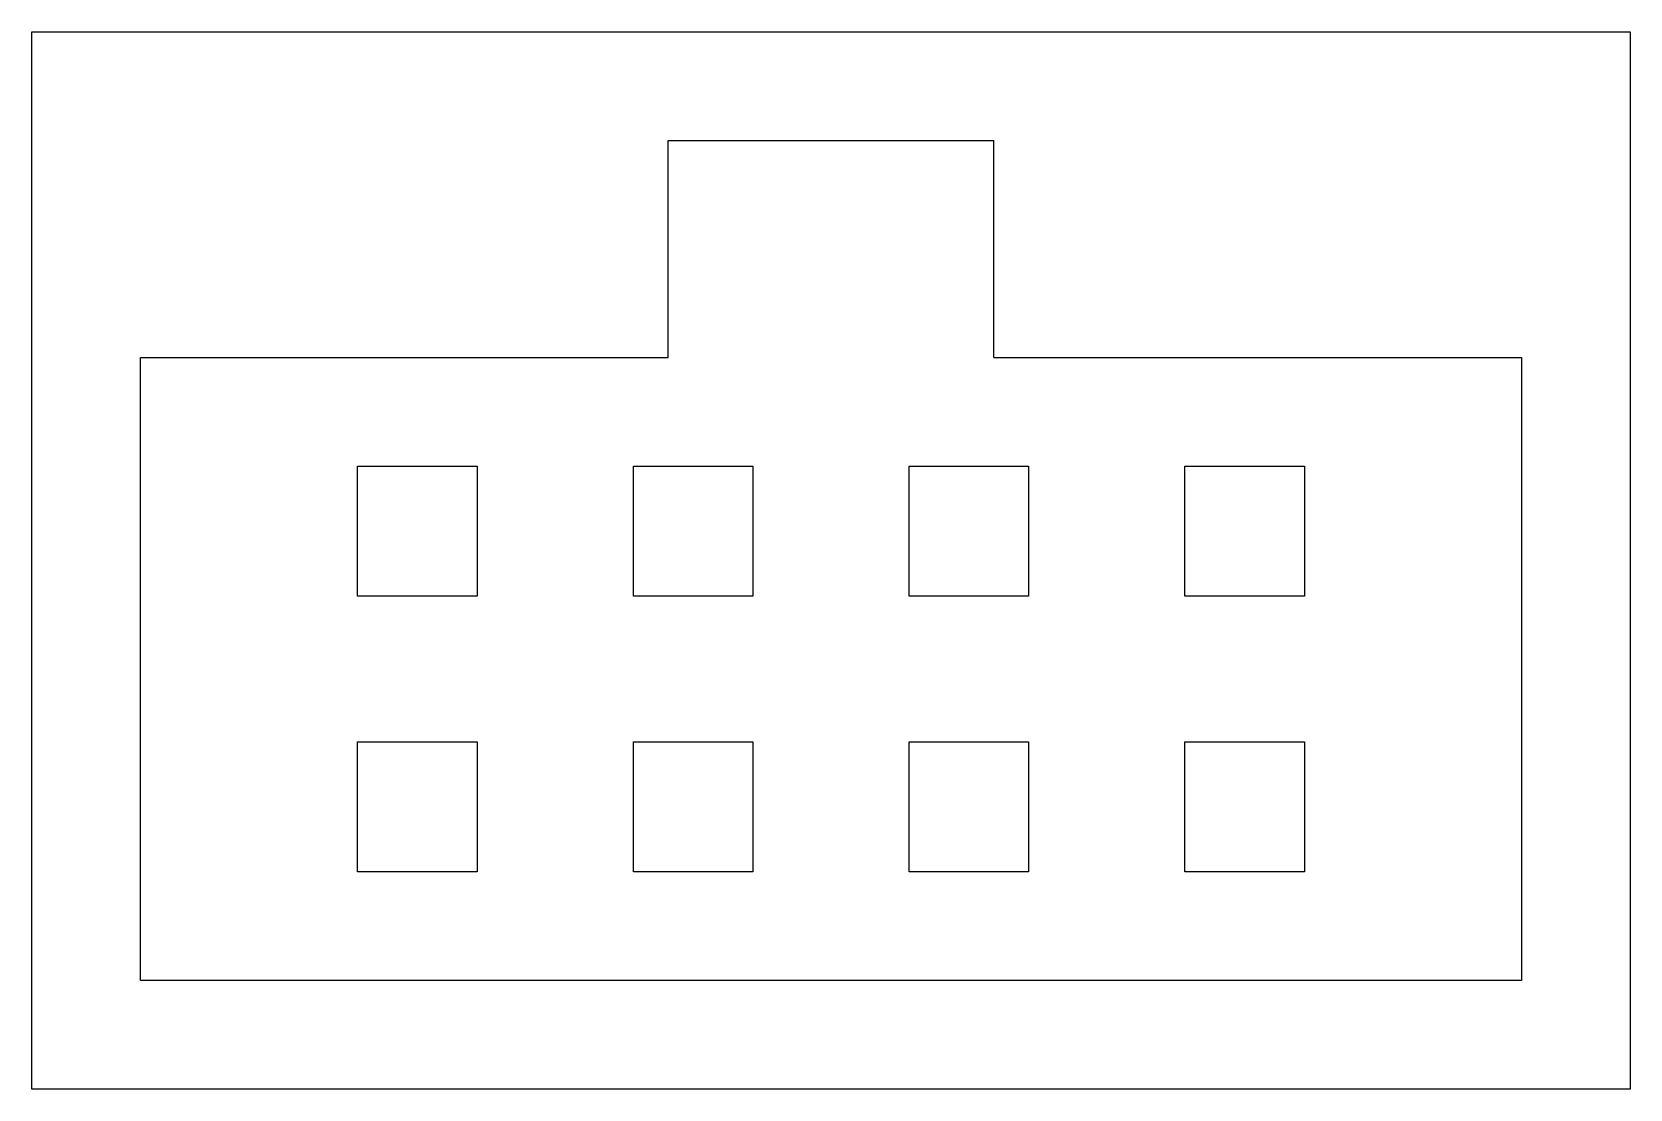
# Model space of a CAD drawing. Header units: millimetres. Extents: x 0 to 14.7, y 0 to 9.7.
import ezdxf

# ---------------------------------------------------------------- set-up
doc = ezdxf.new("R2010")
doc.units = ezdxf.units.MM
doc.layers.get('0').update_dxf_attribs({"lineweight": 25})

msp = doc.modelspace()

# ---------------------------------------------------------------- linework, layer by layer
for p, q in [((5.86, 6.74), (5.86, 8.74)), ((5.86, 8.74), (8.86, 8.74)), ((8.86, 6.74), (8.86, 8.74)), ((3, 5.74), (4.1, 5.74)), ((3, 4.54), (3, 5.74)), ((4.1, 5.74), (4.1, 4.54)), ((5.54, 5.74), (6.64, 5.74)), ((5.54, 4.54), (5.54, 5.74)), ((6.64, 5.74), (6.64, 4.54)), ((8.08, 5.74), (9.18, 5.74)), ((8.08, 4.54), (8.08, 5.74)), ((9.18, 5.74), (9.18, 4.54)), ((10.62, 5.74), (11.72, 5.74)), ((10.62, 4.54), (10.62, 5.74)), ((11.72, 5.74), (11.72, 4.54)), ((4.1, 4.54), (3, 4.54)), ((6.64, 4.54), (5.54, 4.54)), ((9.18, 4.54), (8.08, 4.54)), ((11.72, 4.54), (10.62, 4.54)), ((3, 3.2), (4.1, 3.2)), ((3, 2), (3, 3.2)), ((4.1, 3.2), (4.1, 2)), ((5.54, 3.2), (6.64, 3.2)), ((5.54, 2), (5.54, 3.2)), ((6.64, 3.2), (6.64, 2)), ((8.08, 3.2), (9.18, 3.2)), ((8.08, 2), (8.08, 3.2)), ((9.18, 3.2), (9.18, 2)), ((10.62, 3.2), (11.72, 3.2)), ((10.62, 2), (10.62, 3.2)), ((11.72, 3.2), (11.72, 2)), ((4.1, 2), (3, 2)), ((6.64, 2), (5.54, 2)), ((9.18, 2), (8.08, 2)), ((11.72, 2), (10.62, 2))]:
    msp.add_line(p, q)
at = {"flags": 128}
msp.add_lwpolyline([(0, 9.74), (14.72, 9.74), (14.72, 0), (0, 0)], close=True, dxfattribs=at)
msp.add_lwpolyline([(8.86, 6.74), (13.72, 6.74), (13.72, 1), (1, 1), (1, 6.74), (5.86, 6.74)], dxfattribs=at)

doc.saveas('drawing.dxf')
